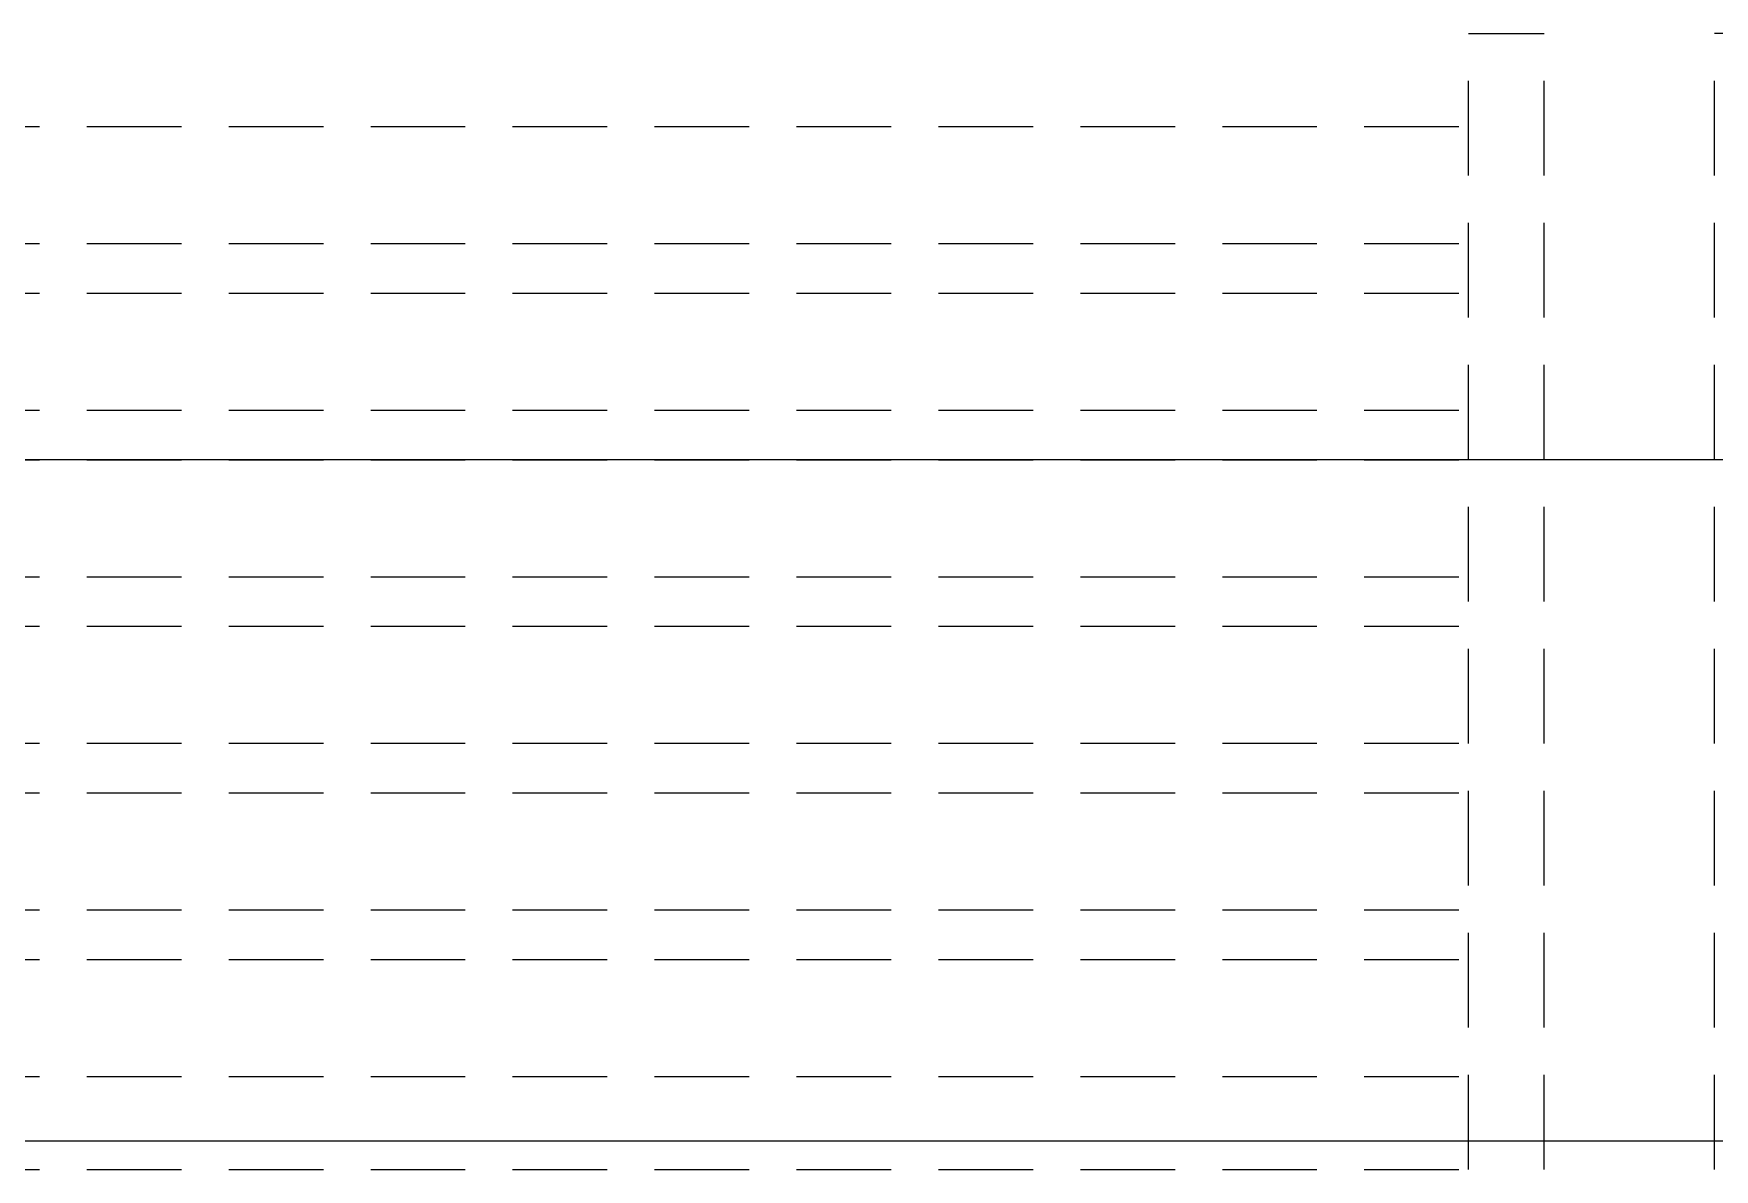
# Model space of a CAD drawing. Header units: millimetres. Extents: x 1887 to 2405, y 1100 to 1335.
# Drawn here: x 2138.969 to 2143.41, y 1181.648 to 1184.648 of the extents above; entities that cross this region are included whole.
import ezdxf

# ---------------------------------------------------------------- set-up
doc = ezdxf.new("R2010")
doc.units = ezdxf.units.MM
doc.linetypes.add('HIDDEN', pattern=[0.375, 0.25, -0.125])
for name, color, linetype in [('AR-CALÇADA', 1, 'Continuous'), ('AR-PERGOLAPROJ', 1, 'HIDDEN'), ('PG-PROJ', 1, 'HIDDEN')]:
    doc.layers.add(name, color=color, linetype=linetype)

# ---------------------------------------------------------------- blocks, each defined once
blk = doc.blocks.new('PG-MODULO1-PJ-C')
at = {"layer": 'PG-PROJ'}
for p, q in [((0.2, 3), (0, 3)), ((0, 0), (0, 3)), ((5.35, 3), (5.55, 3)), ((5.35, 0), (5.35, 3)), ((5.55, 0), (5.55, 3)), ((0.2, 2.7546), (5.35, 2.7546)), ((0.2, 2.4454), (5.35, 2.4454)), ((0.2, 2.3146), (5.35, 2.3146)), ((0.2, 2.0054), (5.35, 2.0054)), ((0.2, 1.8746), (5.35, 1.8746)), ((0.2, 1.5654), (5.35, 1.5654)), ((0.2, 1.4346), (5.35, 1.4346)), ((0.2, 1.1254), (5.35, 1.1254)), ((0.2, 0.9946), (5.35, 0.9946)), ((0.2, 0.6854), (5.35, 0.6854)), ((0.2, 0.5546), (5.35, 0.5546)), ((0.2, 0.2454), (5.35, 0.2454)), ((0.2, 0), (5.35, 0))]:
    blk.add_line(p, q, dxfattribs=at)

msp = doc.modelspace()

# ---------------------------------------------------------------- linework, layer by layer
at = {"layer": 'AR-CALÇADA'}
for p, q in [((2126.3981, 1183.5235), (2198.9889, 1183.5235)), ((2126.3347, 1181.7235), (2197.6097, 1181.7235))]:
    msp.add_line(p, q, dxfattribs=at)

# ---------------------------------------------------------------- block references
at = {"layer": 'AR-PERGOLAPROJ'}
for p in [(2137.4097, 1181.6485), (2143.4097, 1181.6485)]:
    msp.add_blockref('PG-MODULO1-PJ-C', p, dxfattribs=at)

doc.saveas('drawing.dxf')
